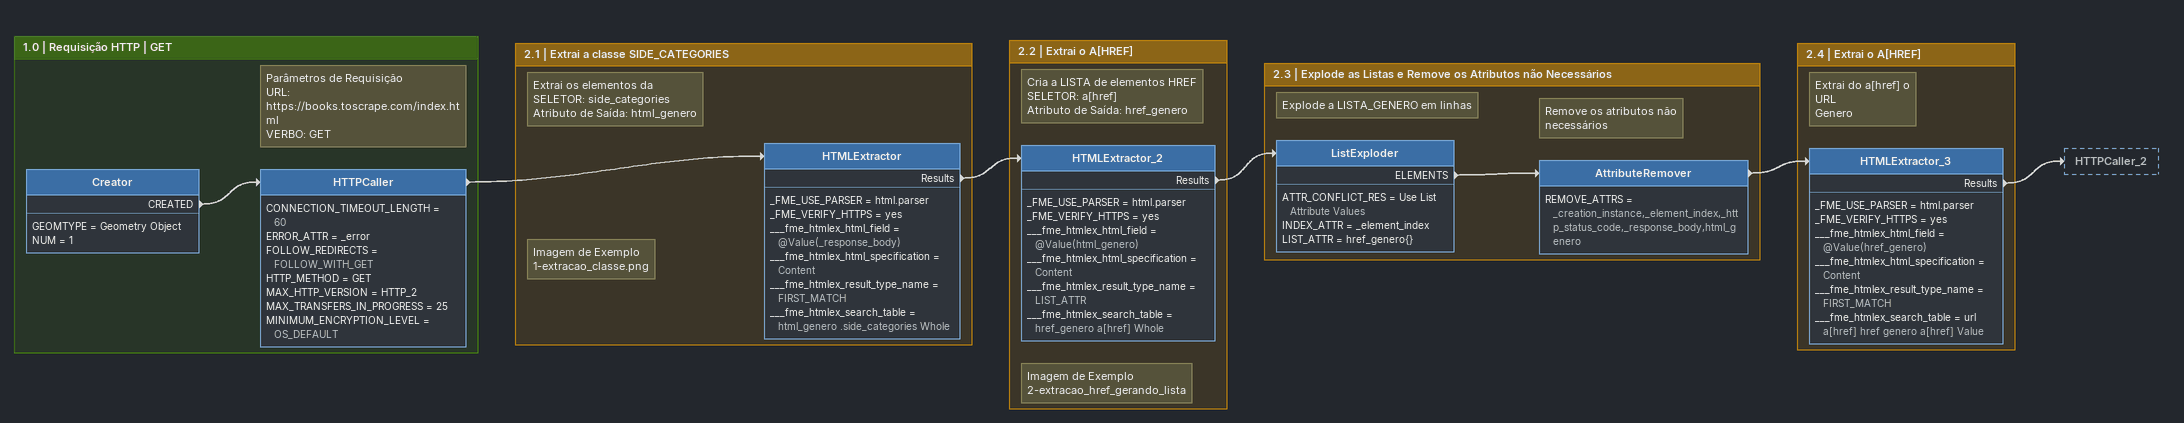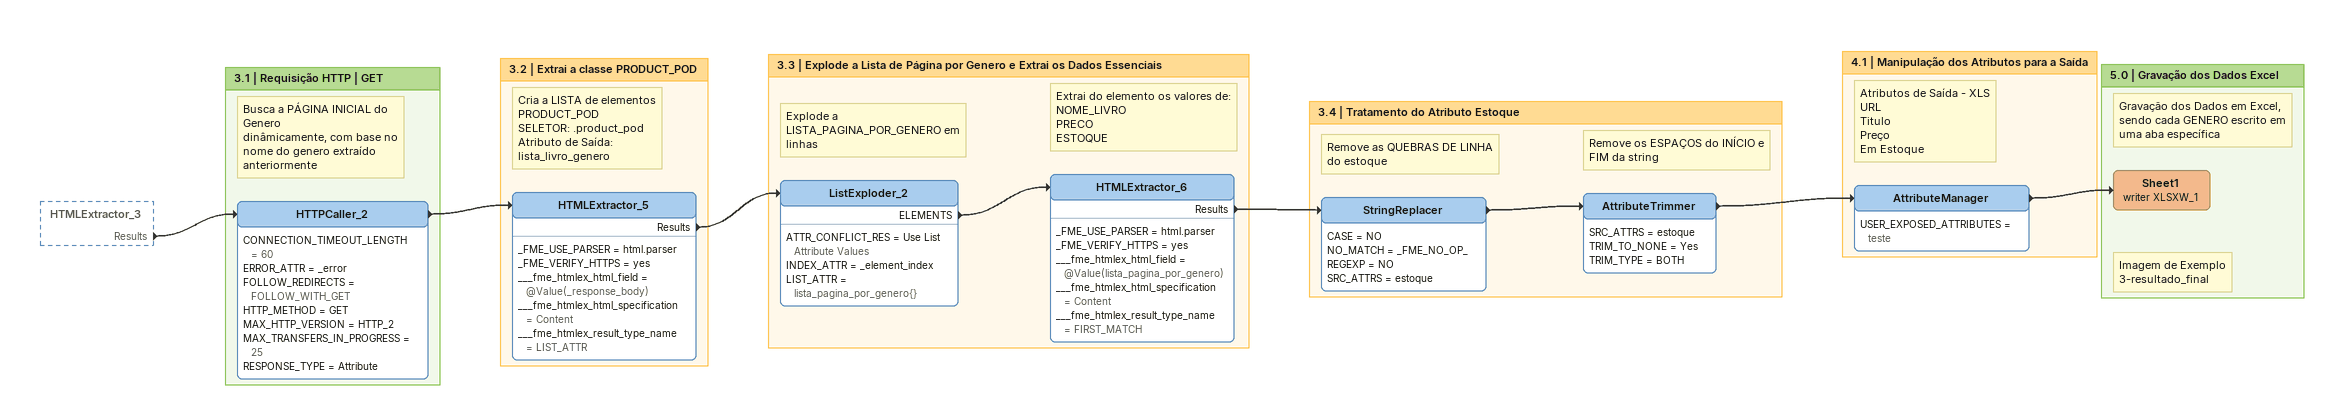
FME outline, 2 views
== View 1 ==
Bookmark: 1.0 | Requisição HTTP | GET
Creator
    GEOMTYPE = Geometry Object
    NUM = 1
    CREATED -> HTTPCaller
Note: Parâmetros de Requisição / URL: https://books.toscrape.com/index.html / VERBO: GET
HTTPCaller
    CONNECTION_TIMEOUT_LENGTH = 60
    ERROR_ATTR = _error
    FOLLOW_REDIRECTS = FOLLOW_WITH_GET
    HTTP_METHOD = GET
    MAX_HTTP_VERSION = HTTP_2
    MAX_TRANSFERS_IN_PROGRESS = 25
    MINIMUM_ENCRYPTION_LEVEL = OS_DEFAULT
    -> HTMLExtractor

Bookmark: 2.1 | Extrai a classe SIDE_CATEGORIES
Note: Imagem de Exemplo / 1-extracao_classe.png
Note: Extrai os elementos da / SELETOR: side_categories / Atributo de Saída: html_genero
HTMLExtractor
    _FME_USE_PARSER = html.parser
    _FME_VERIFY_HTTPS = yes
    ___fme_htmlex_html_field = @Value(_response_body)
    ___fme_htmlex_html_specification = Content
    ___fme_htmlex_result_type_name = FIRST_MATCH
    ___fme_htmlex_search_table = html_genero .side_categories Whole
    Results -> HTMLExtractor_2

Bookmark: 2.2 | Extrai o A[HREF]
Note: Cria a LISTA de elementos HREF / SELETOR: a[href] / Atributo de Saída: href_genero
Note: Imagem de Exemplo / 2-extracao_href_gerando_lista
HTMLExtractor_2
    _FME_USE_PARSER = html.parser
    _FME_VERIFY_HTTPS = yes
    ___fme_htmlex_html_field = @Value(html_genero)
    ___fme_htmlex_html_specification = Content
    ___fme_htmlex_result_type_name = LIST_ATTR
    ___fme_htmlex_search_table = href_genero a[href] Whole
    Results -> ListExploder

Bookmark: 2.3 | Explode as Listas e Remove os Atributos não Necessários
Note: Explode a LISTA_GENERO em linhas
ListExploder
    ATTR_CONFLICT_RES = Use List Attribute Values
    INDEX_ATTR = _element_index
    LIST_ATTR = href_genero{}
    ELEMENTS -> AttributeRemover
Note: Remove os atributos não necessários
AttributeRemover
    REMOVE_ATTRS = _creation_instance,_element_index,_http_status_code,_response_body,html_genero
    -> HTMLExtractor_3

Bookmark: 2.4 | Extrai o A[HREF]
Note: Extrai do a[href] o / URL / Genero
HTMLExtractor_3
    _FME_USE_PARSER = html.parser
    _FME_VERIFY_HTTPS = yes
    ___fme_htmlex_html_field = @Value(href_genero)
    ___fme_htmlex_html_specification = Content
    ___fme_htmlex_result_type_name = FIRST_MATCH
    ___fme_htmlex_search_table = url a[href] href genero a[href] Value
    Results -> HTTPCaller_2

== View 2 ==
HTMLExtractor_3 [outside]
    Results -> HTTPCaller_2

Bookmark: 3.1 | Requisição HTTP | GET
Note: Busca a PÁGINA INICIAL do Genero / dinâmicamente, com base no nome do genero extraído anteriormente
HTTPCaller_2
    CONNECTION_TIMEOUT_LENGTH = 60
    ERROR_ATTR = _error
    FOLLOW_REDIRECTS = FOLLOW_WITH_GET
    HTTP_METHOD = GET
    MAX_HTTP_VERSION = HTTP_2
    MAX_TRANSFERS_IN_PROGRESS = 25
    RESPONSE_TYPE = Attribute
    -> HTMLExtractor_5

Bookmark: 3.2 | Extrai a classe PRODUCT_POD
Note: Cria a LISTA de elementos PRODUCT_POD / SELETOR: .product_pod / Atributo de Saída: lista_livro_genero
HTMLExtractor_5
    _FME_USE_PARSER = html.parser
    _FME_VERIFY_HTTPS = yes
    ___fme_htmlex_html_field = @Value(_response_body)
    ___fme_htmlex_html_specification = Content
    ___fme_htmlex_result_type_name = LIST_ATTR
    Results -> ListExploder_2

Bookmark: 3.3 | Explode a Lista de Página por Genero e Extrai os Dados Essenciais
Note: Explode a LISTA_PAGINA_POR_GENERO em linhas
ListExploder_2
    ATTR_CONFLICT_RES = Use List Attribute Values
    INDEX_ATTR = _element_index
    LIST_ATTR = lista_pagina_por_genero{}
    ELEMENTS -> HTMLExtractor_6
Note: Extrai do elemento os valores de: / NOME_LIVRO / PRECO / ESTOQUE
HTMLExtractor_6
    _FME_USE_PARSER = html.parser
    _FME_VERIFY_HTTPS = yes
    ___fme_htmlex_html_field = @Value(lista_pagina_por_genero)
    ___fme_htmlex_html_specification = Content
    ___fme_htmlex_result_type_name = FIRST_MATCH
    Results -> StringReplacer

Bookmark: 3.4 | Tratamento do Atributo Estoque
Note: Remove as QUEBRAS DE LINHA do estoque
StringReplacer
    CASE = NO
    NO_MATCH = _FME_NO_OP_
    REGEXP = NO
    SRC_ATTRS = estoque
    -> AttributeTrimmer
Note: Remove os ESPAÇOS do INÍCIO e FIM da string
AttributeTrimmer
    SRC_ATTRS = estoque
    TRIM_TO_NONE = Yes
    TRIM_TYPE = BOTH
    -> AttributeManager

Bookmark: 4.1 | Manipulação dos Atributos para a Saída
Note: Atributos de Saída - XLS / URL / Titulo / Preço / Em Estoque
AttributeManager
    USER_EXPOSED_ATTRIBUTES = teste
    -> Sheet1 (writer XLSXW_1)

Bookmark: 5.0 | Gravação dos Dados Excel
Note: Gravação dos Dados em Excel, sendo cada GENERO escrito em uma aba específica
Note: Imagem de Exemplo / 3-resultado_final
Sheet1 (writer XLSXW_1)
